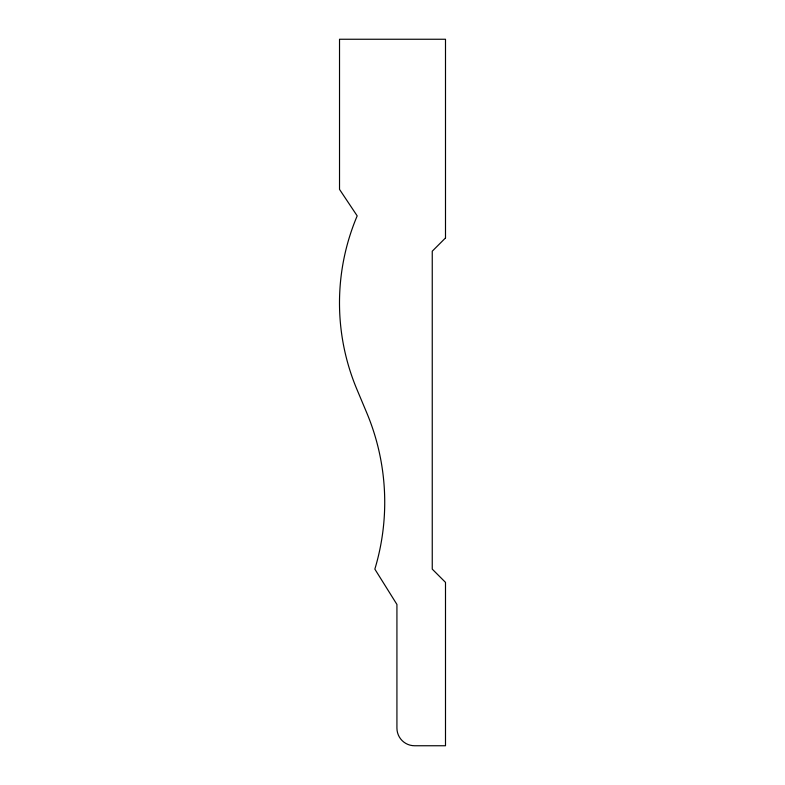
<?xml version="1.0" encoding="UTF-8"?>
<svg xmlns="http://www.w3.org/2000/svg" width="785" height="785" viewBox="0 0 785 785"><rect width="100%" height="100%" fill="white"/><g stroke="black" fill="none" stroke-linecap="round" stroke-linejoin="round"><path stroke-width="1.18" d="M445.497 237.953L432.25 251.2L432.25 569.125L445.497 582.372L445.497 745.75L414.588 745.75A17.662 17.662 0 0 1 396.925 728.087L396.925 604.45L374.847 569.125A231.447 231.447 0 0 0 366.703 412.704L356.871 389.272A223.146 223.146 0 0 1 357.185 215.875L339.522 189.381L339.522 39.25L445.497 39.25L445.497 237.953"/></g></svg>
